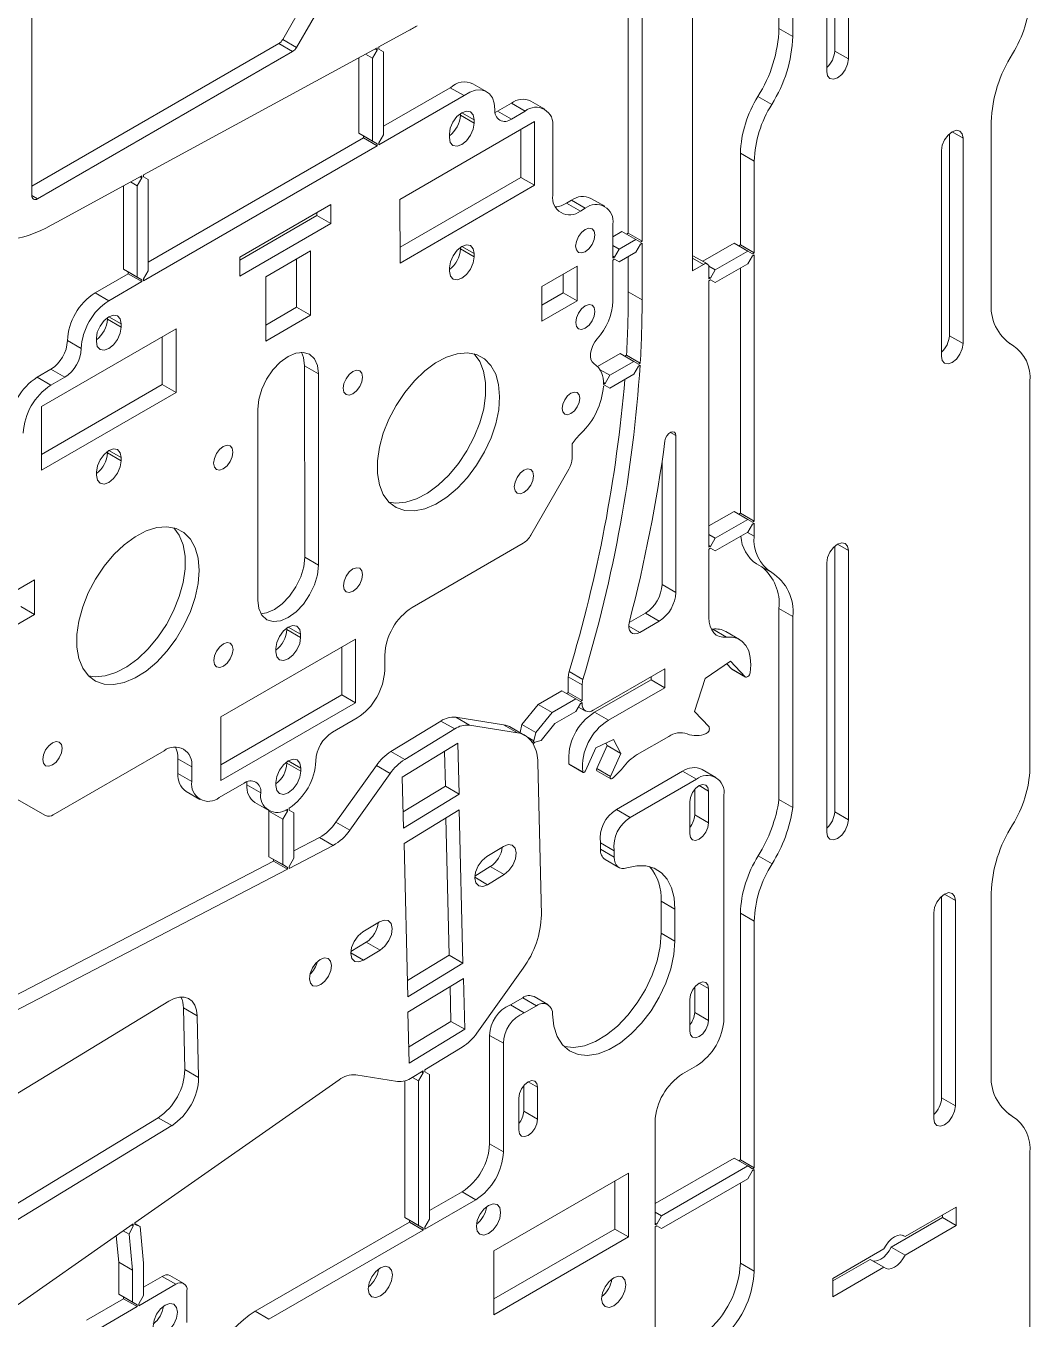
# Model space of a CAD drawing. Header units: millimetres. Extents: x 0 to 415, y 0 to 292.
# Drawn here: x 378.53 to 391.41, y 118.28 to 134.86 of the extents above; entities that cross this region are included whole.
import ezdxf

# ---------------------------------------------------------------- set-up
doc = ezdxf.new("R2010")
doc.units = ezdxf.units.MM

msp = doc.modelspace()

# ---------------------------------------------------------------- linework, layer by layer
at = {"color": 7, "linetype": 'Continuous', "lineweight": 15}
for p, q in [((388.9031, 134.5358), (388.9031, 137.938)), ((389.0799, 134.4338), (389.0799, 137.8857)), ((388.8021, 137.7253), (388.8021, 134.2734)), ((388.3659, 134.7238), (388.3659, 136.7779)), ((388.1891, 134.8258), (388.1891, 136.6065)), ((386.2571, 135.9402), (386.2571, 132.1992)), ((386.4339, 135.8382), (386.4339, 132.0971)), ((387.0791, 131.7197), (387.0791, 135.884)), ((378.6106, 135.336), (378.6106, 132.6823)), ((381.8261, 134.6849), (382.1961, 135.3258)), ((382.0029, 134.5829), (382.3729, 135.2237)), ((383.0581, 134.5888), (383.4272, 134.7895)), ((388.3659, 134.7238), (388.1891, 134.8258)), ((378.6106, 132.8047), (381.7761, 134.6321)), ((381.7761, 134.6321), (381.9529, 134.5301)), ((381.8261, 134.6849), (382.0029, 134.5829)), ((378.6813, 132.6414), (381.9529, 134.5301)), ((380.0429, 132.949), (383.0369, 134.5773)), ((382.8, 133.4815), (382.8, 134.4485)), ((382.9768, 134.4426), (382.8858, 134.4951)), ((383.0369, 134.5467), (382.9768, 134.4426)), ((382.9768, 134.4426), (382.9768, 133.3795)), ((383.0369, 134.5467), (383.0096, 134.5624)), ((383.0369, 134.5467), (383.0369, 134.5773)), ((383.0581, 134.5589), (383.0581, 134.5888)), ((383.1182, 134.5242), (383.0581, 134.5589)), ((383.1182, 134.5242), (383.1182, 133.4611)), ((388.9031, 134.5358), (389.0799, 134.4338)), ((384.4422, 134.0147), (384.2655, 134.1167)), ((384.1519, 133.9639), (383.0581, 133.3325)), ((383.1182, 133.5713), (383.9751, 134.066)), ((383.9751, 134.066), (384.1519, 133.9639)), ((387.9191, 133.9532), (388.0959, 133.8511)), ((384.758, 133.8678), (384.5813, 133.7657)), ((384.758, 133.8678), (384.9348, 133.7658)), ((385.185, 133.7906), (385.0082, 133.8927)), ((385.0551, 133.6312), (383.3298, 132.6341)), ((384.1039, 133.7336), (384.1039, 133.7144)), ((384.1039, 133.7144), (384.2806, 133.6123)), ((384.2806, 133.6531), (384.2806, 133.6123)), ((384.5484, 133.7496), (384.5813, 133.7657)), ((384.5813, 133.7657), (384.758, 133.6636)), ((384.9348, 133.7658), (384.758, 133.6636)), ((385.0555, 132.8148), (385.0551, 133.6312)), ((390.9115, 133.6268), (390.9115, 131.3256)), ((382.8, 133.4815), (382.9768, 133.3795)), ((382.8601, 133.4468), (382.8, 133.4815)), ((382.8601, 133.4468), (383.0369, 133.3447)), ((382.8601, 133.4223), (382.8601, 133.4468)), ((383.0581, 133.357), (383.1182, 133.4611)), ((383.9624, 133.4692), (383.9625, 133.4284)), ((384.8787, 132.9169), (384.8784, 133.5291)), ((385.2886, 133.5619), (385.2889, 132.6883)), ((390.3736, 130.8874), (390.3736, 133.473)), ((383.0369, 133.3202), (380.0429, 131.5919)), ((380.1026, 131.8304), (382.8601, 133.4223)), ((383.0369, 133.3202), (382.8601, 133.4223)), ((382.9768, 133.3795), (383.0369, 133.3447)), ((383.0369, 133.3202), (383.0369, 133.3447)), ((383.0581, 133.3325), (383.0581, 133.357)), ((390.5504, 130.7854), (390.5504, 133.4207)), ((387.8709, 133.1239), (387.6941, 133.226)), ((387.6941, 132.0506), (387.6941, 133.226)), ((387.8709, 131.9486), (387.8709, 133.1239)), ((390.2726, 133.2603), (390.2726, 130.625)), ((380.0429, 132.9245), (380.0429, 132.949)), ((378.9286, 132.3431), (380.0217, 132.9375)), ((379.7844, 131.7406), (379.7844, 132.8085)), ((379.9612, 132.8084), (379.8753, 132.8579)), ((380.0213, 132.9125), (379.9612, 132.8084)), ((379.9612, 132.8084), (379.9612, 131.6386)), ((379.9991, 132.9253), (380.0213, 132.9125)), ((380.0217, 132.9127), (379.9995, 132.9255)), ((380.0213, 132.9125), (380.0217, 132.9127)), ((380.0217, 132.9127), (380.0217, 132.9375)), ((380.1026, 132.89), (380.0429, 132.9245)), ((380.1026, 132.89), (380.1026, 131.7202)), ((383.33, 132.022), (384.8787, 132.9169)), ((383.3301, 131.8178), (385.0555, 132.8148)), ((384.8787, 132.9169), (385.0555, 132.8148)), ((383.3298, 132.6341), (383.3301, 131.8178)), ((385.4659, 132.5865), (385.5286, 132.6227)), ((385.7053, 132.5207), (385.5286, 132.6227)), ((385.9555, 132.5455), (385.7787, 132.6476)), ((382.4422, 132.5671), (381.2754, 131.8929)), ((382.2655, 132.465), (382.2655, 132.4284)), ((382.4423, 132.3263), (382.4422, 132.5671)), ((385.6427, 132.4845), (385.4659, 132.5865)), ((385.6427, 132.4845), (385.7053, 132.5207)), ((382.2655, 132.4284), (381.2755, 131.8562)), ((381.2755, 131.6521), (382.4423, 132.3263)), ((382.2655, 132.4284), (382.4423, 132.3263)), ((386.0593, 131.8809), (386.0591, 132.3168)), ((386.1758, 132.2216), (386.0591, 132.1543)), ((386.1406, 131.9972), (386.3525, 132.1196)), ((386.3525, 132.1196), (386.1758, 132.2216)), ((386.2359, 132.1869), (386.2571, 132.1992)), ((386.2571, 132.1992), (386.4339, 132.0971)), ((386.4126, 132.0849), (386.3525, 132.1196)), ((382.1807, 131.9742), (381.608, 131.6432)), ((382.1811, 131.1497), (382.1807, 131.9742)), ((384.1046, 132.0193), (384.1046, 132)), ((384.1046, 132), (384.2814, 131.898)), ((386.0592, 132.0442), (386.1406, 131.9972)), ((386.1406, 131.9972), (386.0805, 131.8931)), ((386.1406, 131.8339), (386.3525, 131.9563)), ((386.3525, 131.9563), (386.4126, 132.0604)), ((386.4126, 132.0849), (386.4339, 132.0971)), ((386.4126, 132.0604), (386.4339, 132.0726)), ((386.4339, 132.0726), (386.4339, 131.3472)), ((387.6128, 132.0731), (387.2105, 131.8409)), ((387.3725, 131.7303), (387.7896, 131.971)), ((387.7896, 131.971), (387.6128, 132.0731)), ((387.6729, 132.0384), (387.6941, 132.0506)), ((387.6941, 132.0506), (387.8709, 131.9486)), ((387.8497, 131.9363), (387.7896, 131.971)), ((381.2754, 131.8929), (381.2755, 131.6521)), ((382.0043, 131.2518), (382.004, 131.8721)), ((384.2814, 131.9388), (384.2814, 131.898)), ((386.0592, 131.9054), (386.0805, 131.8931)), ((386.0593, 131.8809), (386.0805, 131.8931)), ((386.0593, 131.8564), (386.0805, 131.8686)), ((386.0595, 131.3317), (386.0593, 131.8564)), ((386.0805, 131.8686), (386.1406, 131.8339)), ((386.1406, 131.8339), (386.0805, 131.8686)), ((386.2571, 131.9012), (386.2571, 131.4493)), ((387.2205, 131.8013), (387.0791, 131.7197)), ((387.2705, 131.8063), (387.0937, 131.9083)), ((387.3725, 131.5669), (387.7896, 131.8077)), ((387.7896, 131.8077), (387.8497, 131.9118)), ((387.8497, 131.9363), (387.8709, 131.9486)), ((387.8497, 131.9118), (387.8709, 131.9241)), ((387.8709, 128.5089), (387.8709, 131.9241)), ((379.4193, 131.436), (379.8449, 131.6817)), ((379.7844, 131.7406), (379.9612, 131.6386)), ((379.8445, 131.7059), (379.7844, 131.7406)), ((380.0213, 131.6039), (379.8445, 131.7059)), ((379.8449, 131.6817), (379.8449, 131.7057)), ((380.0217, 131.5796), (379.8449, 131.6817)), ((379.9612, 131.6386), (380.0213, 131.6039)), ((380.0429, 131.6168), (380.1026, 131.7202)), ((381.608, 131.6432), (381.6083, 130.8187)), ((383.9632, 131.7549), (383.9632, 131.7141)), ((385.5996, 131.7779), (385.1473, 131.5166)), ((385.4229, 131.6758), (385.423, 131.4359)), ((385.5998, 131.3339), (385.5996, 131.7779)), ((387.2893, 131.7783), (387.3725, 131.7303)), ((387.2912, 131.6139), (387.2912, 131.7605)), ((387.3124, 131.6262), (387.2912, 131.6384)), ((387.2912, 131.6139), (387.3124, 131.6262)), ((387.3725, 131.7303), (387.3124, 131.6262)), ((387.6941, 128.611), (387.6941, 131.7526)), ((380.0217, 131.5796), (379.5961, 131.3339)), ((380.0217, 131.6041), (380.0213, 131.6039)), ((380.0217, 131.5796), (380.0217, 131.6041)), ((380.0429, 131.5919), (380.0429, 131.6168)), ((385.1473, 131.5166), (385.1475, 131.0725)), ((387.2912, 131.5894), (387.3124, 131.6017)), ((387.2912, 128.1743), (387.2912, 131.5894)), ((387.3124, 131.6017), (387.3725, 131.5669)), ((387.3725, 131.5669), (387.3124, 131.6016)), ((379.5961, 131.3339), (379.4193, 131.436)), ((385.423, 131.4359), (385.1474, 131.2766)), ((385.1475, 131.0725), (385.5998, 131.3339)), ((385.423, 131.4359), (385.5998, 131.3339)), ((386.2571, 131.4493), (386.4339, 131.3472)), ((381.6082, 131.0229), (382.0043, 131.2518)), ((381.6083, 130.8187), (382.1811, 131.1497)), ((382.0043, 131.2518), (382.1811, 131.1497)), ((380.4589, 130.9752), (378.7336, 129.9781)), ((379.5784, 131.1184), (379.5784, 131.0992)), ((379.5784, 131.0992), (379.7552, 130.9972)), ((379.7551, 131.038), (379.7552, 130.9972)), ((380.4593, 130.1588), (380.4589, 130.9752)), ((379.2425, 130.7213), (379.0657, 130.8234)), ((379.4369, 130.8541), (379.437, 130.8133)), ((380.2825, 130.2609), (380.2822, 130.8731)), ((390.3736, 130.8874), (390.5504, 130.7854)), ((391.1993, 130.7551), (391.1322, 130.7938)), ((385.8631, 130.4934), (386.1513, 130.6598)), ((386.3281, 130.5578), (386.1513, 130.6598)), ((386.2117, 130.625), (386.2334, 130.6375)), ((386.2334, 130.6375), (386.4101, 130.5355)), ((382.1072, 130.4988), (382.284, 130.3967)), ((382.1072, 130.4988), (382.1083, 128.0498)), ((386.3281, 130.5578), (386.0185, 130.379)), ((386.3882, 130.5231), (386.3281, 130.5578)), ((386.3281, 130.3945), (386.388, 130.4982)), ((386.388, 130.4982), (386.4087, 130.5101)), ((386.3882, 130.5228), (386.4101, 130.5355)), ((386.3882, 130.5231), (386.3882, 130.5228)), ((378.8537, 130.4559), (378.6769, 130.3537)), ((378.6769, 130.3537), (378.8537, 130.2517)), ((379.0305, 130.3538), (378.8537, 130.4559)), ((379.0305, 130.3538), (378.8537, 130.2517)), ((382.285, 127.9477), (382.284, 130.3967)), ((385.8949, 130.4504), (386.0185, 130.379)), ((386.0185, 130.379), (385.9584, 130.2749)), ((386.3281, 130.3945), (386.0185, 130.2157)), ((391.4064, 125.3428), (391.4064, 130.2972)), ((378.7338, 129.366), (380.2825, 130.2609)), ((378.7339, 129.1618), (380.4593, 130.1588)), ((380.2825, 130.2609), (380.4593, 130.1588)), ((385.9584, 130.2749), (385.9384, 130.2865)), ((385.9384, 130.2862), (385.9584, 130.2747)), ((385.9386, 130.2388), (385.9586, 130.2503)), ((385.939, 130.2635), (385.9584, 130.2747)), ((385.9584, 130.2747), (385.9584, 130.2749)), ((385.9586, 130.2503), (386.0185, 130.2157)), ((386.0185, 130.2157), (385.9586, 130.2503)), ((378.7336, 129.9781), (378.7339, 129.1618)), ((381.5062, 129.9472), (381.5072, 127.4982)), ((385.538, 129.3167), (385.5379, 129.5002)), ((386.8669, 127.5962), (386.8669, 129.6062)), ((379.5791, 129.3849), (379.5791, 129.4041)), ((379.5791, 129.3849), (379.7559, 129.2829)), ((379.7559, 129.2829), (379.7559, 129.3237)), ((379.4377, 129.099), (379.4377, 129.1398)), ((385.4966, 129.1773), (385.0086, 128.3316)), ((386.6901, 127.6982), (386.6901, 129.2785)), ((387.6128, 128.6334), (387.2912, 128.4478)), ((387.3725, 128.2906), (387.7896, 128.5314)), ((387.7896, 128.5314), (387.6128, 128.6334)), ((387.6729, 128.5987), (387.6941, 128.611)), ((387.6941, 128.611), (387.8709, 128.5089)), ((387.8497, 128.4967), (387.7896, 128.5314)), ((387.7896, 128.3681), (387.8497, 128.4722)), ((387.8497, 128.4967), (387.8709, 128.5089)), ((387.8497, 128.4722), (387.8709, 128.4844)), ((387.8709, 128.3179), (387.8709, 128.4844)), ((387.2912, 128.3376), (387.3725, 128.2906)), ((387.3725, 128.1273), (387.7896, 128.3681)), ((384.9086, 128.226), (383.4877, 127.4048)), ((387.2912, 128.1988), (387.3124, 128.1865)), ((387.2912, 128.1743), (387.3124, 128.1865)), ((387.2912, 128.1498), (387.3124, 128.162)), ((387.2912, 127.2736), (387.2912, 128.1498)), ((387.3725, 128.2906), (387.3124, 128.1865)), ((387.3124, 128.162), (387.3725, 128.1273)), ((387.3725, 128.1273), (387.3124, 128.162)), ((388.903, 124.7855), (388.903, 128.1876)), ((382.1083, 128.0498), (382.285, 127.9477)), ((388.8019, 127.9749), (388.8019, 124.523)), ((389.0798, 124.6834), (389.0798, 128.1353)), ((387.9013, 127.9621), (388.0781, 127.8601)), ((378.191, 127.4968), (378.6433, 127.7581)), ((378.6433, 127.7581), (378.6435, 127.3141)), ((386.6901, 127.6982), (386.8669, 127.5962)), ((378.6435, 127.3141), (378.1912, 127.0527)), ((378.4667, 127.4161), (378.6435, 127.3141)), ((386.478, 127.3308), (386.2675, 127.2093)), ((386.478, 127.3308), (386.6548, 127.2287)), ((388.1891, 127.3916), (388.3659, 127.2896)), ((388.1891, 127.3916), (388.1891, 124.942)), ((386.6548, 127.2287), (386.4044, 127.0842)), ((388.3659, 127.2896), (388.3659, 124.84)), ((382.7593, 126.997), (381.034, 126)), ((381.8788, 127.121), (381.8788, 127.1402)), ((381.8788, 127.121), (382.0556, 127.019)), ((382.0556, 127.019), (382.0556, 127.0598)), ((382.7597, 126.1806), (382.7593, 126.997)), ((387.3225, 127.1236), (387.3391, 127.1252)), ((387.3391, 127.1252), (387.5159, 127.0231)), ((387.6838, 126.9933), (387.507, 127.0953)), ((381.7374, 126.8351), (381.7374, 126.8759)), ((382.5829, 126.2827), (382.5826, 126.8949)), ((383.1344, 126.6013), (383.1343, 126.7924)), ((387.2438, 126.4936), (387.5691, 126.7143)), ((387.5192, 126.6804), (387.5785, 126.6168)), ((387.5691, 126.7143), (387.7553, 126.5148)), ((385.4881, 126.5143), (385.6648, 126.4123)), ((385.4881, 126.5143), (385.4881, 126.3117)), ((385.4987, 126.5826), (385.6755, 126.4806)), ((385.8063, 126.0857), (386.7255, 126.6163)), ((386.5487, 126.5143), (386.5487, 126.4775)), ((386.7255, 126.6163), (386.7255, 126.3754)), ((387.1057, 126.0721), (387.2438, 126.4936)), ((387.5785, 126.6168), (387.7553, 126.5148)), ((387.5825, 126.6137), (387.5785, 126.6168)), ((387.5825, 126.6137), (387.7593, 126.5116)), ((385.102, 126.1582), (385.4067, 126.3342)), ((385.5835, 126.2321), (385.4067, 126.3342)), ((385.6648, 126.4123), (385.6648, 126.2096)), ((386.5487, 126.4775), (385.8249, 126.0596)), ((386.7255, 126.3754), (386.0016, 125.9576)), ((386.5487, 126.4775), (386.7255, 126.3754)), ((381.0343, 125.3878), (382.5829, 126.2827)), ((381.0343, 125.1836), (382.7597, 126.1806)), ((382.5829, 126.2827), (382.7597, 126.1806)), ((384.893, 125.9019), (385.102, 126.1582)), ((385.102, 126.1582), (385.2788, 126.0562)), ((385.5835, 126.2321), (385.2788, 126.0562)), ((385.4881, 126.3117), (385.4669, 126.2994)), ((385.6648, 126.2096), (385.4881, 126.3117)), ((385.6436, 126.1974), (385.5835, 126.2321)), ((385.5835, 126.0688), (385.6436, 126.1729)), ((385.6648, 126.2096), (385.6436, 126.1974)), ((385.6648, 126.1851), (385.6436, 126.1729)), ((385.6648, 126.1851), (385.6648, 126.1673)), ((381.034, 126), (381.0343, 125.1836)), ((382.4628, 125.8049), (382.781, 125.9888)), ((384.045, 125.997), (384.2218, 125.8949)), ((384.045, 125.997), (384.6587, 125.8994)), ((385.2788, 126.0562), (385.0697, 125.7999)), ((385.5835, 126.0688), (385.3158, 125.9142)), ((385.6172, 126.1272), (385.7063, 126.0757)), ((385.8249, 126.0596), (386.0016, 125.9576)), ((387.2919, 125.8726), (387.1057, 126.0721)), ((383.2129, 125.5572), (383.8554, 125.9482)), ((383.3897, 125.4552), (384.0322, 125.8461)), ((384.0322, 125.8461), (383.8554, 125.9482)), ((384.2218, 125.8949), (384.8355, 125.7974)), ((384.8355, 125.7974), (384.6587, 125.8994)), ((384.9313, 125.7639), (384.7545, 125.8659)), ((384.871, 125.7987), (384.893, 125.9019)), ((384.893, 125.9019), (385.0697, 125.7999)), ((385.3158, 125.9142), (385.139, 125.6975)), ((384.0728, 125.6622), (383.3588, 125.2278)), ((384.0882, 125.01), (384.0728, 125.6622)), ((385.0468, 125.6921), (384.9712, 125.7357)), ((385.0468, 125.6921), (384.9712, 125.7357)), ((385.0468, 125.6921), (385.0285, 125.6697)), ((385.0572, 125.6767), (385.0383, 125.6536)), ((385.0697, 125.7999), (385.0468, 125.6921)), ((385.0468, 125.6921), (385.0468, 125.6921)), ((385.0572, 125.6767), (385.139, 125.6975)), ((385.8424, 125.6055), (386.066, 125.712)), ((385.9677, 125.6652), (385.9842, 125.6338)), ((386.066, 125.712), (386.1609, 125.5318)), ((386.3723, 125.5183), (386.7752, 125.7509)), ((378.8847, 124.7449), (380.3057, 125.5661)), ((383.2129, 125.5572), (383.3897, 125.4552)), ((383.9009, 125.5576), (383.9115, 125.112)), ((385.7102, 125.3112), (385.8424, 125.6055)), ((385.9842, 125.6338), (385.852, 125.3396)), ((385.9842, 125.6338), (386.1609, 125.5318)), ((386.1609, 125.5318), (386.0288, 125.2376)), ((380.4826, 125.4643), (380.6594, 125.3622)), ((380.4827, 125.2732), (380.4826, 125.4643)), ((380.6595, 125.1711), (380.6594, 125.3622)), ((381.8795, 125.4067), (381.8795, 125.4259)), ((381.8795, 125.4067), (382.0563, 125.3047)), ((382.0563, 125.3455), (382.0563, 125.3047)), ((382.5085, 124.6498), (383.0264, 125.3771)), ((383.2032, 125.2751), (383.0264, 125.3771)), ((385.1431, 123.4649), (385.0968, 125.4151)), ((385.4953, 125.4003), (385.6721, 125.2982)), ((385.501, 125.3913), (385.6778, 125.2893)), ((385.852, 125.3396), (386.0288, 125.2376)), ((387.3801, 125.2258), (387.2033, 125.3279)), ((380.4827, 125.2732), (380.6595, 125.1711)), ((381.3669, 125.1309), (381.3643, 125.1672)), ((381.7381, 125.1616), (381.7381, 125.1208)), ((382.6853, 124.5478), (383.2032, 125.2751)), ((383.3588, 125.2278), (383.3743, 124.5756)), ((385.8544, 125.3096), (386.0312, 125.2076)), ((386.9533, 125.3031), (386.1048, 124.8133)), ((387.1301, 125.2011), (386.2816, 124.7112)), ((387.1301, 125.2011), (386.9533, 125.3031)), ((378.2962, 125.0165), (378.7847, 124.735)), ((380.5863, 125.0445), (380.7631, 124.9424)), ((381.0132, 124.9673), (381.3314, 125.1512)), ((381.3669, 125.1309), (381.5437, 125.0288)), ((383.9115, 125.112), (383.3694, 124.7822)), ((383.3743, 124.5756), (384.0882, 125.01)), ((384.0882, 125.01), (383.9115, 125.112)), ((387.1089, 124.7438), (387.1089, 125.0704)), ((387.2857, 124.6417), (387.2857, 125.05)), ((387.4837, 122.139), (387.4837, 124.9969)), ((381.4705, 124.9022), (381.6472, 124.8001)), ((381.9078, 124.8065), (381.9078, 124.8312)), ((387.0452, 124.9112), (387.0452, 124.5029)), ((388.1891, 124.942), (388.3659, 124.84)), ((381.6497, 124.7922), (381.6526, 124.7972)), ((381.8265, 124.6902), (381.6497, 124.7922)), ((381.6497, 124.209), (381.6497, 124.7922)), ((381.8866, 124.7943), (381.8265, 124.6902)), ((381.8265, 124.6902), (381.8265, 124.1069)), ((381.8866, 124.7943), (381.8638, 124.8074)), ((381.8866, 124.7943), (381.8866, 124.8189)), ((381.9679, 124.7718), (381.9078, 124.8065)), ((381.9679, 124.7718), (381.9679, 124.1886)), ((384.0894, 124.8094), (383.3826, 124.3793)), ((383.9592, 122.9468), (383.9175, 124.7049)), ((384.136, 122.8447), (384.0894, 124.8094)), ((386.1048, 124.8133), (386.2816, 124.7112)), ((387.1089, 124.7438), (387.2857, 124.6417)), ((388.903, 124.7855), (389.0798, 124.6834)), ((382.5085, 124.6498), (382.6853, 124.5478)), ((382.473, 124.3532), (381.9078, 124.0593)), ((382.2962, 124.4552), (381.9679, 124.2845)), ((382.473, 124.3532), (382.2962, 124.4552)), ((383.3826, 124.3793), (383.4292, 122.4146)), ((384.4442, 124.2126), (384.6562, 124.3416)), ((386.0765, 124.2852), (385.8997, 124.3872)), ((385.8997, 124.305), (385.8997, 124.3872)), ((381.6497, 124.209), (381.8265, 124.1069)), ((381.7098, 124.1743), (381.6497, 124.209)), ((381.7098, 124.1743), (381.8866, 124.0722)), ((381.7098, 124.1504), (381.7098, 124.1743)), ((381.9078, 124.0845), (381.9679, 124.1886)), ((385.8997, 124.305), (386.0765, 124.2029)), ((385.9598, 124.1722), (386.1366, 124.0702)), ((386.0765, 124.2029), (386.0765, 124.2852)), ((387.9239, 124.2199), (388.1007, 124.1178)), ((381.8866, 124.0483), (374.0395, 119.9692)), ((381.7098, 124.1504), (374.0996, 120.1944)), ((381.7098, 124.1504), (381.8866, 124.0483)), ((381.8265, 124.1069), (381.8866, 124.0722)), ((381.8866, 124.0483), (381.8866, 124.0722)), ((381.9078, 124.0593), (381.9078, 124.0845)), ((384.2904, 123.961), (384.488, 124.0813)), ((384.6648, 123.9792), (384.488, 124.0813)), ((384.4528, 123.8502), (384.6648, 123.9792)), ((390.2743, 121.1159), (390.2743, 123.7015)), ((390.9115, 123.743), (390.9115, 121.4418)), ((386.6776, 123.6374), (386.8543, 123.5354)), ((386.6776, 123.2291), (386.6776, 123.6374)), ((386.8543, 123.1271), (386.8543, 123.5354)), ((390.4511, 121.0139), (390.4511, 123.6493)), ((383.0658, 123.3738), (382.8538, 123.2448)), ((387.6941, 123.4848), (387.8709, 123.3828)), ((387.6941, 120.3243), (387.6941, 123.4848)), ((387.8709, 120.2222), (387.8709, 123.3828)), ((390.1732, 123.4889), (390.1732, 120.8535)), ((386.6776, 123.2291), (386.8543, 123.1271)), ((382.8976, 123.1135), (382.7, 122.9933)), ((383.0744, 123.0115), (382.8623, 122.8825)), ((383.0744, 123.0115), (382.8976, 123.1135)), ((383.4243, 122.6212), (383.9592, 122.9468)), ((383.4292, 122.4146), (384.136, 122.8447)), ((384.136, 122.8447), (383.9592, 122.9468)), ((384.907, 122.7799), (384.3154, 121.949)), ((384.1443, 122.6485), (383.4303, 122.2141)), ((383.9724, 122.5439), (383.9829, 122.0983)), ((384.1597, 121.9963), (384.1443, 122.6485)), ((387.1089, 122.2125), (387.1089, 122.5392)), ((387.2857, 122.1105), (387.2857, 122.5187)), ((380.3666, 122.3569), (376.544, 120.0309)), ((384.7449, 122.3094), (384.9033, 122.4009)), ((385.0801, 122.2988), (384.9033, 122.4009)), ((385.2251, 122.3132), (385.0483, 122.4152)), ((387.0452, 122.3799), (387.0452, 121.9717)), ((380.7296, 122.1693), (380.5528, 122.2714)), ((380.5715, 121.481), (380.5528, 122.2714)), ((383.4303, 122.2141), (383.4458, 121.5618)), ((384.7449, 122.3094), (384.9217, 122.2074)), ((384.9217, 122.2074), (385.0801, 122.2988)), ((387.1089, 122.2125), (387.2857, 122.1105)), ((380.7483, 121.379), (380.7296, 122.1693)), ((383.9829, 122.0983), (383.4409, 121.7685)), ((384.1597, 121.9963), (383.9829, 122.0983)), ((383.4458, 121.5618), (384.1597, 121.9963)), ((384.6552, 121.8167), (384.4785, 121.9188)), ((384.4785, 121.9188), (384.4785, 120.5266)), ((384.1289, 121.7689), (383.6487, 121.4767)), ((384.6552, 121.8167), (384.6552, 120.4245)), ((386.9533, 121.4246), (387.1301, 121.5266)), ((379.9285, 119.5157), (382.5485, 121.3478)), ((380.5715, 121.481), (380.7483, 121.379)), ((383.2968, 121.3291), (382.7644, 121.4138)), ((383.6275, 121.4638), (383.4864, 121.3779)), ((383.5673, 121.3355), (383.49, 121.3801)), ((383.6275, 121.4396), (383.5673, 121.3355)), ((383.6071, 121.4514), (383.6275, 121.4396)), ((383.6275, 121.4638), (383.6275, 121.4396)), ((383.6487, 121.4767), (383.6487, 121.4519)), ((383.7088, 121.4171), (383.6487, 121.4519)), ((383.7088, 121.4171), (383.7088, 119.5638)), ((383.3906, 119.5842), (383.3906, 121.3356)), ((383.5673, 121.3355), (383.5673, 119.4822)), ((384.9169, 120.9471), (384.9169, 121.2737)), ((385.0936, 120.845), (385.0936, 121.2533)), ((384.8532, 121.1145), (384.8532, 120.7062)), ((390.2743, 121.1159), (390.4511, 121.0139)), ((376.4051, 118.5374), (380.2277, 120.8634)), ((380.4044, 120.7613), (380.2277, 120.8634)), ((384.9169, 120.9471), (385.0936, 120.845)), ((391.1993, 120.8713), (391.1322, 120.91)), ((376.5819, 118.4353), (380.4044, 120.7613)), ((386.5998, 119.4884), (386.5998, 120.8122)), ((384.4785, 120.5266), (384.6552, 120.4245)), ((391.4064, 116.4738), (391.4064, 120.4134)), ((386.5998, 119.7619), (387.6128, 120.3467)), ((387.7896, 120.2447), (386.6811, 119.6048)), ((387.7896, 120.2447), (387.6128, 120.3467)), ((387.6729, 120.312), (387.6941, 120.3243)), ((387.6941, 120.3243), (387.8709, 120.2222)), ((387.8497, 120.21), (387.7896, 120.2447)), ((387.7896, 120.0814), (387.8497, 120.1855)), ((387.8497, 120.21), (387.8709, 120.2222)), ((387.8497, 120.1855), (387.8709, 120.1977)), ((387.8709, 118.8961), (387.8709, 120.1977)), ((386.2604, 120.1509), (384.535, 119.1548)), ((386.0836, 119.4364), (386.0836, 120.0488)), ((386.2604, 119.3343), (386.2604, 120.1509)), ((387.7896, 120.0814), (386.6811, 119.4414)), ((387.6941, 118.9981), (387.6941, 120.0263)), ((384.1249, 119.9142), (383.7088, 119.674)), ((384.3017, 119.8122), (384.1249, 119.9142)), ((384.3017, 119.8122), (383.6487, 119.4352)), ((389.8057, 119.3385), (390.4625, 119.7176)), ((390.4625, 119.7176), (390.4625, 119.4808)), ((383.4507, 119.525), (381.4732, 118.3835)), ((383.3906, 119.5842), (383.5673, 119.4822)), ((383.4507, 119.5495), (383.3906, 119.5842)), ((383.6275, 119.4474), (383.4507, 119.5495)), ((383.4507, 119.5495), (383.4507, 119.525)), ((383.4507, 119.525), (383.6275, 119.423)), ((383.6487, 119.4597), (383.7088, 119.5638)), ((386.5998, 119.6517), (386.6811, 119.6048)), ((386.6811, 119.6048), (386.621, 119.5006)), ((390.2857, 119.5828), (389.629, 119.2037)), ((390.2857, 119.5828), (390.2857, 119.6155)), ((390.2857, 119.5828), (390.4625, 119.4808)), ((376.5847, 117.1775), (379.9074, 119.501)), ((379.8562, 119.3707), (379.7822, 119.4134)), ((379.9096, 119.4779), (379.8562, 119.3707)), ((379.8562, 119.3707), (379.9011, 118.9074)), ((379.8903, 119.489), (379.9096, 119.4779)), ((379.9096, 119.4779), (379.9074, 119.501)), ((379.9307, 119.4926), (379.9285, 119.5157)), ((379.9292, 119.5081), (379.9968, 119.4691)), ((379.9968, 119.4691), (379.9307, 119.4927)), ((379.9307, 119.4926), (379.9307, 119.4927)), ((379.9307, 119.4927), (379.9307, 119.4927)), ((379.9968, 119.4691), (380.0425, 118.9977)), ((383.6275, 119.423), (381.65, 118.2814)), ((383.5673, 119.4822), (383.6275, 119.4474)), ((383.6275, 119.4474), (383.6275, 119.423)), ((383.6487, 119.4597), (383.6487, 119.4352)), ((384.535, 118.5424), (386.0836, 119.4364)), ((386.0836, 119.4364), (386.2604, 119.3343)), ((386.5998, 119.5129), (386.621, 119.5006)), ((386.5998, 119.4884), (386.621, 119.5006)), ((386.5998, 119.4639), (386.621, 119.4762)), ((386.5998, 118.1401), (386.5998, 119.4639)), ((386.621, 119.4762), (386.6811, 119.4414)), ((386.6811, 119.4414), (386.621, 119.4761)), ((389.773, 119.3574), (389.8057, 119.3385)), ((389.8057, 119.1017), (390.4625, 119.4808)), ((379.7243, 119.0095), (379.6913, 119.3499)), ((384.535, 118.3383), (386.2604, 119.3343)), ((389.629, 119.2037), (389.8057, 119.1017)), ((384.535, 119.1548), (384.535, 118.3383)), ((388.8785, 118.8032), (389.5353, 119.1823)), ((389.3585, 119.0476), (388.8785, 118.7705)), ((389.5353, 118.9455), (389.3585, 119.0476)), ((379.7243, 119.0095), (379.9011, 118.9074)), ((379.7243, 118.6027), (379.7243, 119.0095)), ((379.9011, 118.9074), (379.9011, 118.5006)), ((380.0425, 118.9977), (380.0425, 118.5823)), ((387.6941, 118.9981), (387.8709, 118.8961)), ((388.8785, 118.5664), (389.5353, 118.9455)), ((380.4574, 118.7279), (379.9824, 118.4537)), ((380.2806, 118.8299), (380.0425, 118.6925)), ((380.4574, 118.7279), (380.2806, 118.8299)), ((380.5574, 118.7378), (380.3806, 118.8398)), ((388.8785, 118.8032), (388.8785, 118.5664)), ((379.7844, 118.5435), (379.3094, 118.2693)), ((379.7243, 118.6027), (379.9011, 118.5006)), ((379.7844, 118.568), (379.7243, 118.6027)), ((379.9612, 118.4659), (379.7844, 118.568)), ((379.7844, 118.5435), (379.7844, 118.568)), ((379.9612, 118.4414), (379.7844, 118.5435)), ((379.9824, 118.4782), (380.0425, 118.5823)), ((380.5988, 118.2379), (380.5988, 118.6462)), ((379.9612, 118.4414), (379.4862, 118.1672)), ((379.9011, 118.5006), (379.9612, 118.4659)), ((379.9612, 118.4414), (379.9612, 118.4659)), ((379.9824, 118.4537), (379.9824, 118.4782)), ((381.4732, 118.3835), (381.65, 118.2814))]:
    msp.add_line(p, q, dxfattribs=at)
at = {"color": 8, "linetype": 'Continuous', "lineweight": 15}
for p, q in [((384.1216, 133.7449), (384.2806, 133.6531)), ((390.4115, 133.5009), (390.5504, 133.4207)), ((378.6106, 132.6822), (378.6813, 132.6414)), ((384.1223, 132.0306), (384.2814, 131.9388)), ((387.0791, 131.8829), (387.2205, 131.8013)), ((379.5961, 131.1298), (379.7551, 131.038)), ((391.1815, 130.7647), (391.1394, 130.789)), ((386.7962, 129.647), (386.8669, 129.6062)), ((379.5969, 129.4155), (379.7559, 129.3237)), ((387.7868, 128.3665), (387.8709, 128.3179)), ((388.9408, 128.2155), (389.0798, 128.1353)), ((381.8965, 127.1516), (382.0556, 127.0598)), ((386.263, 127.1659), (386.4044, 127.0842)), ((385.6494, 126.1762), (385.6648, 126.1673)), ((381.8973, 125.4373), (382.0563, 125.3455)), ((387.1654, 125.1194), (387.2857, 125.05)), ((384.4528, 123.8502), (384.2894, 123.9445)), ((390.3121, 123.7295), (390.4511, 123.6493)), ((382.8623, 122.8825), (382.699, 122.9768)), ((387.1654, 122.5881), (387.2857, 122.5187)), ((384.9734, 121.3227), (385.0936, 121.2533)), ((391.1815, 120.8809), (391.1394, 120.9052))]:
    msp.add_line(p, q, dxfattribs=at)
at = {"color": 7, "linetype": 'Continuous', "lineweight": 15, "flags": 128}
for points in [[(388.8021, 134.2734), (388.8126, 134.2181), (388.8428, 134.1835), (388.8878, 134.1747), (388.941, 134.1932), (388.9941, 134.2361), (389.0392, 134.2969), (389.0693, 134.3663), (389.0799, 134.4338)], [(384.1519, 133.9639), (384.2262, 134.0076), (384.299, 134.0325), (384.3671, 134.0374), (384.4275, 134.0222), (384.4775, 133.9876), (384.5148, 133.935), (384.538, 133.8667), (384.5458, 133.7859)], [(384.2806, 133.6531), (384.2685, 133.7164), (384.234, 133.7561), (384.1823, 133.7661), (384.1215, 133.7449), (384.0606, 133.6957), (384.009, 133.626), (383.9745, 133.5465), (383.9624, 133.4692)], [(383.9625, 133.4284), (383.9746, 133.3651), (384.0091, 133.3255), (384.0607, 133.3155), (384.1216, 133.3367), (384.1825, 133.3859), (384.2341, 133.4555), (384.2686, 133.535), (384.2806, 133.6123)], [(390.5504, 133.4207), (390.5398, 133.476), (390.5097, 133.5107), (390.4647, 133.5194), (390.4115, 133.5009), (390.3583, 133.458), (390.3133, 133.3973), (390.2832, 133.3278), (390.2726, 133.2603)], [(385.5818, 132.0355), (385.5912, 132.0956), (385.618, 132.1574), (385.6581, 132.2116), (385.7055, 132.2499), (385.7528, 132.2663), (385.793, 132.2586), (385.8198, 132.2277), (385.8293, 132.1785), (385.8199, 132.1184), (385.7931, 132.0565), (385.7529, 132.0024), (385.7056, 131.9641), (385.6582, 131.9476), (385.6181, 131.9554), (385.5912, 131.9863), (385.5818, 132.0355)], [(384.2814, 131.9388), (384.2692, 132.0021), (384.2347, 132.0418), (384.1831, 132.0518), (384.1222, 132.0306), (384.0613, 131.9814), (384.0097, 131.9117), (383.9753, 131.8322), (383.9632, 131.7549)], [(383.9632, 131.7141), (383.9753, 131.6508), (384.0099, 131.6112), (384.0615, 131.6012), (384.1224, 131.6224), (384.1833, 131.6715), (384.2349, 131.7412), (384.2693, 131.8207), (384.2814, 131.898)], [(387.0937, 131.9083), (387.083, 131.9123), (387.0791, 131.9128)], [(379.4369, 130.8541), (379.449, 130.9314), (379.4835, 131.0109), (379.5351, 131.0806), (379.596, 131.1297), (379.6569, 131.1509), (379.7085, 131.1409), (379.743, 131.1013), (379.7551, 131.038)], [(385.5822, 131.0559), (385.5916, 131.116), (385.6184, 131.1778), (385.6585, 131.232), (385.7059, 131.2702), (385.7532, 131.2867), (385.7934, 131.279), (385.8202, 131.2481), (385.8297, 131.1989), (385.8203, 131.1388), (385.7935, 131.0769), (385.7534, 131.0228), (385.706, 130.9845), (385.6586, 130.968), (385.6185, 130.9758), (385.5916, 131.0067), (385.5822, 131.0559)], [(379.7552, 130.9972), (379.7431, 130.9199), (379.7086, 130.8404), (379.657, 130.7707), (379.5961, 130.7216), (379.5353, 130.7004), (379.4836, 130.7103), (379.4491, 130.75), (379.437, 130.8133)], [(385.8597, 130.8485), (385.828, 130.8068), (385.802, 130.7605), (385.7832, 130.7121), (385.7726, 130.6644), (385.7708, 130.62), (385.7779, 130.5815), (385.7935, 130.551), (385.8167, 130.5304)], [(382.284, 130.3967), (382.2707, 130.5053), (382.2318, 130.5911), (382.1699, 130.6484), (382.0893, 130.6732), (381.9955, 130.6638), (381.8949, 130.621), (381.7942, 130.5475), (381.7004, 130.4484), (381.6199, 130.3305), (381.5582, 130.2018), (381.5194, 130.0711), (381.5062, 129.9472)], [(382.0671, 130.6741), (382.0939, 130.6073), (382.1072, 130.4988)], [(384.6075, 130.1063), (384.595, 129.9373), (384.5576, 129.759), (384.4966, 129.5774), (384.414, 129.3982), (384.3123, 129.2271), (384.1949, 129.0698), (384.0656, 128.9312), (383.9284, 128.8157), (383.7878, 128.7272), (383.6484, 128.6684), (383.5145, 128.6413), (383.3906, 128.6467), (383.2805, 128.6844), (383.1879, 128.7532), (383.1156, 128.851), (383.0661, 128.9745), (383.0409, 129.1198), (383.0409, 129.2823), (383.0659, 129.4566), (383.1153, 129.6373), (383.1874, 129.8185), (383.2799, 129.9943), (383.3899, 130.1592), (383.5138, 130.3077), (383.6476, 130.4353), (383.787, 130.5377), (383.9276, 130.6116), (384.0648, 130.6547), (384.1942, 130.6656), (384.3117, 130.644), (384.4135, 130.5905), (384.4962, 130.5069), (384.5573, 130.3958), (384.5948, 130.2609), (384.6075, 130.1063)], [(384.2821, 130.6529), (384.3529, 130.5566), (384.4024, 130.4331), (384.4276, 130.2878), (384.4276, 130.1253), (384.4026, 129.951), (384.3532, 129.7703), (384.2811, 129.5892), (384.1886, 129.4133), (384.0786, 129.2485), (383.9547, 129.0999), (383.8209, 128.9723), (383.6815, 128.87), (383.5409, 128.796), (383.4037, 128.7529), (383.2743, 128.742), (383.1864, 128.7548)], [(390.2726, 130.625), (390.2832, 130.5697), (390.3133, 130.535), (390.3583, 130.5263), (390.4115, 130.5448), (390.4647, 130.5877), (390.5097, 130.6484), (390.5398, 130.7179), (390.5504, 130.7854)], [(382.8498, 130.3563), (382.8404, 130.2961), (382.8136, 130.2343), (382.7735, 130.1801), (382.7261, 130.1419), (382.6788, 130.1254), (382.6386, 130.1332), (382.6118, 130.164), (382.6023, 130.2132), (382.6117, 130.2734), (382.6385, 130.3352), (382.6787, 130.3894), (382.726, 130.4276), (382.7734, 130.4441), (382.8135, 130.4363), (382.8404, 130.4055), (382.8498, 130.3563)], [(385.4088, 129.9541), (385.4174, 130.0091), (385.4419, 130.0656), (385.4786, 130.1152), (385.5219, 130.1501), (385.5652, 130.1652), (385.6019, 130.1581), (385.6265, 130.1299), (385.6351, 130.0849), (385.6265, 130.0299), (385.602, 129.9734), (385.5653, 129.9239), (385.522, 129.8889), (385.4787, 129.8738), (385.442, 129.8809), (385.4174, 129.9091), (385.4088, 129.9541)], [(386.7264, 129.5384), (386.7354, 129.572), (386.7527, 129.6047), (386.776, 129.6319), (386.802, 129.6501), (386.8272, 129.6567), (386.8482, 129.6507), (386.8621, 129.6331), (386.8669, 129.6062)], [(381.1881, 129.396), (381.1787, 129.3359), (381.1519, 129.2741), (381.1118, 129.2199), (381.0644, 129.1816), (381.0171, 129.1652), (380.9769, 129.1729), (380.9501, 129.2038), (380.9406, 129.253), (380.95, 129.3131), (380.9768, 129.375), (381.017, 129.4291), (381.0643, 129.4674), (381.1117, 129.4839), (381.1518, 129.4761), (381.1787, 129.4452), (381.1881, 129.396)], [(379.7559, 129.3237), (379.7438, 129.387), (379.7092, 129.4266), (379.6576, 129.4366), (379.5967, 129.4154), (379.5358, 129.3663), (379.4842, 129.2966), (379.4498, 129.2171), (379.4377, 129.1398)], [(379.4377, 129.099), (379.4499, 129.0357), (379.4844, 128.996), (379.536, 128.986), (379.5969, 129.0072), (379.6578, 129.0564), (379.7094, 129.1261), (379.7438, 129.2056), (379.7559, 129.2829)], [(385.0429, 129.0923), (385.0336, 129.0322), (385.0068, 128.9704), (384.9666, 128.9162), (384.9193, 128.878), (384.8719, 128.8615), (384.8317, 128.8692), (384.8049, 128.9001), (384.7955, 128.9493), (384.8049, 129.0094), (384.8317, 129.0713), (384.8718, 129.1254), (384.9191, 129.1637), (384.9665, 129.1802), (385.0067, 129.1724), (385.0335, 129.1416), (385.0429, 129.0923)], [(380.7538, 127.8794), (380.7413, 127.7103), (380.7039, 127.5321), (380.6429, 127.3504), (380.5602, 127.1712), (380.4586, 127.0002), (380.3412, 126.8428), (380.2118, 126.7042), (380.0747, 126.5888), (379.9341, 126.5003), (379.7946, 126.4415), (379.6608, 126.4144), (379.5368, 126.4197), (379.4268, 126.4574), (379.3342, 126.5263), (379.2619, 126.624), (379.2124, 126.7476), (379.1872, 126.8929), (379.1871, 127.0553), (379.2122, 127.2297), (379.2616, 127.4103), (379.3337, 127.5915), (379.4262, 127.7673), (379.5362, 127.9322), (379.6601, 128.0808), (379.7939, 128.2083), (379.9333, 128.3107), (380.0739, 128.3846), (380.2111, 128.4278), (380.3405, 128.4387), (380.458, 128.4171), (380.5597, 128.3636), (380.6425, 128.2799), (380.7036, 128.1689), (380.7411, 128.0339), (380.7538, 127.8794)], [(380.4284, 128.4259), (380.4991, 128.3297), (380.5486, 128.2062), (380.5738, 128.0608), (380.5739, 127.8984), (380.5488, 127.724), (380.4995, 127.5434), (380.4274, 127.3622), (380.3348, 127.1864), (380.2249, 127.0215), (380.101, 126.8729), (379.9672, 126.7454), (379.8277, 126.643), (379.6872, 126.5691), (379.55, 126.5259), (379.4205, 126.515), (379.3326, 126.5278)], [(389.0798, 128.1353), (389.0692, 128.1906), (389.0391, 128.2253), (388.994, 128.234), (388.9409, 128.2155), (388.8877, 128.1726), (388.8426, 128.1118), (388.8125, 128.0424), (388.8019, 127.9749)], [(382.1083, 128.0498), (382.0951, 127.9259), (382.0563, 127.7952), (381.9945, 127.6665), (381.914, 127.5486), (381.8202, 127.4495), (381.7195, 127.376), (381.6189, 127.3332), (381.5474, 127.3229)], [(381.5072, 127.4982), (381.5205, 127.3897), (381.5594, 127.3039), (381.6213, 127.2466), (381.7018, 127.2218), (381.7957, 127.2311), (381.8963, 127.274), (381.997, 127.3475), (382.0908, 127.4465), (382.1713, 127.5644), (382.233, 127.6931), (382.2718, 127.8238), (382.285, 127.9477)], [(382.8509, 127.8256), (382.8415, 127.7655), (382.8147, 127.7037), (382.7746, 127.6495), (382.7272, 127.6113), (382.6799, 127.5948), (382.6397, 127.6025), (382.6129, 127.6334), (382.6034, 127.6826), (382.6128, 127.7427), (382.6396, 127.8046), (382.6798, 127.8587), (382.7271, 127.897), (382.7745, 127.9135), (382.8146, 127.9057), (382.8415, 127.8748), (382.8509, 127.8256)], [(382.0556, 127.0598), (382.0434, 127.1231), (382.0089, 127.1628), (381.9573, 127.1727), (381.8964, 127.1515), (381.8355, 127.1024), (381.7839, 127.0327), (381.7494, 126.9532), (381.7374, 126.8759)], [(386.271, 127.2247), (386.2637, 127.1825), (386.2644, 127.144), (386.273, 127.1114), (386.289, 127.0865), (386.3116, 127.0707), (386.3395, 127.065), (386.371, 127.0695), (386.4044, 127.0842)], [(387.2912, 127.2736), (387.2951, 127.215), (387.3069, 127.1622), (387.3263, 127.1165), (387.3527, 127.0789), (387.3857, 127.0503), (387.4245, 127.0312), (387.4682, 127.022), (387.5159, 127.0231)], [(381.7374, 126.8351), (381.7495, 126.7718), (381.784, 126.7322), (381.8357, 126.7222), (381.8966, 126.7434), (381.9574, 126.7925), (382.009, 126.8622), (382.0435, 126.9417), (382.0556, 127.019)], [(387.5159, 127.0231), (387.5917, 127.0236), (387.6599, 127.0053), (387.7185, 126.9687), (387.7658, 126.915), (387.8003, 126.8458), (387.821, 126.7631), (387.8273, 126.6694), (387.819, 126.5675)], [(381.1892, 126.8654), (381.1798, 126.8053), (381.153, 126.7434), (381.1129, 126.6892), (381.0655, 126.651), (381.0182, 126.6345), (380.978, 126.6423), (380.9512, 126.6731), (380.9417, 126.7224), (380.9511, 126.7825), (380.9779, 126.8443), (381.0181, 126.8985), (381.0654, 126.9367), (381.1128, 126.9532), (381.1529, 126.9454), (381.1798, 126.9146), (381.1892, 126.8654)], [(387.819, 126.5675), (387.8156, 126.5543), (387.8096, 126.5411), (387.8014, 126.5291), (387.7917, 126.5193), (387.7814, 126.5126), (387.7714, 126.5094), (387.7624, 126.5102), (387.7553, 126.5148)], [(378.9972, 125.5987), (378.9878, 125.5386), (378.961, 125.4767), (378.9209, 125.4225), (378.8735, 125.3843), (378.8261, 125.3678), (378.786, 125.3756), (378.7591, 125.4064), (378.7497, 125.4557), (378.7591, 125.5158), (378.7859, 125.5776), (378.826, 125.6318), (378.8734, 125.67), (378.9207, 125.6865), (378.9609, 125.6787), (378.9877, 125.6479), (378.9972, 125.5987)], [(382.0563, 125.3455), (382.0442, 125.4088), (382.0096, 125.4484), (381.958, 125.4584), (381.8971, 125.4372), (381.8362, 125.3881), (381.7846, 125.3184), (381.7502, 125.2389), (381.7381, 125.1616)], [(385.4953, 125.4003), (385.4974, 125.3949), (385.501, 125.3913)], [(381.7381, 125.1208), (381.7503, 125.0575), (381.7848, 125.0179), (381.8364, 125.0079), (381.8973, 125.0291), (381.9582, 125.0782), (382.0098, 125.1479), (382.0442, 125.2274), (382.0563, 125.3047)], [(385.6721, 125.2982), (385.6742, 125.2928), (385.6779, 125.2893), (385.6828, 125.2879), (385.6886, 125.2888), (385.6947, 125.2919), (385.7007, 125.297), (385.706, 125.3037), (385.7102, 125.3112)], [(386.0491, 125.211), (386.043, 125.2075), (386.0371, 125.2062), (386.032, 125.2071), (386.0281, 125.2103), (386.0257, 125.2154), (386.0249, 125.222), (386.026, 125.2296), (386.0288, 125.2376)], [(387.2857, 125.05), (387.2765, 125.0978), (387.2505, 125.1278), (387.2115, 125.1354), (387.1655, 125.1194), (387.1195, 125.0823), (387.0805, 125.0297), (387.0544, 124.9696), (387.0452, 124.9112)], [(388.8019, 124.523), (388.8125, 124.4677), (388.8426, 124.4331), (388.8877, 124.4243), (388.9409, 124.4428), (388.994, 124.4857), (389.0391, 124.5465), (389.0692, 124.6159), (389.0798, 124.6834)], [(387.0452, 124.5029), (387.0544, 124.4551), (387.0805, 124.4251), (387.1195, 124.4175), (387.1655, 124.4335), (387.2115, 124.4706), (387.2505, 124.5233), (387.2765, 124.5833), (387.2857, 124.6417)], [(384.6562, 124.3416), (384.7174, 124.3648), (384.7699, 124.357), (384.8058, 124.3192), (384.8196, 124.2572), (384.8091, 124.1805), (384.776, 124.1007), (384.7253, 124.0301), (384.6648, 123.9792)], [(384.4528, 123.8502), (384.3916, 123.827), (384.339, 123.8348), (384.3032, 123.8726), (384.2894, 123.9346), (384.2999, 124.0113), (384.333, 124.0911), (384.3836, 124.1617), (384.4442, 124.2126)], [(386.0765, 124.2029), (386.0794, 124.1647), (386.0882, 124.131), (386.1024, 124.1027), (386.1218, 124.0807), (386.1457, 124.0655), (386.1736, 124.0577), (386.2045, 124.0574), (386.2376, 124.0647)], [(386.8543, 123.5354), (386.8431, 123.6816), (386.8097, 123.8108), (386.7552, 123.9191), (386.681, 124.0034), (386.5894, 124.0614), (386.4828, 124.0914), (386.3644, 124.0925), (386.2376, 124.0647)], [(390.4511, 123.6493), (390.4405, 123.7045), (390.4104, 123.7392), (390.3653, 123.748), (390.3122, 123.7295), (390.259, 123.6866), (390.2139, 123.6258), (390.1838, 123.5564), (390.1732, 123.4889)], [(383.0658, 123.3738), (383.127, 123.3971), (383.1795, 123.3892), (383.2154, 123.3514), (383.2291, 123.2894), (383.2187, 123.2127), (383.1856, 123.133), (383.1349, 123.0623), (383.0744, 123.0115)], [(382.8623, 122.8825), (382.8012, 122.8592), (382.7486, 122.8671), (382.7128, 122.9049), (382.699, 122.9669), (382.7095, 123.0436), (382.7426, 123.1233), (382.7932, 123.194), (382.8538, 123.2448)], [(385.4332, 121.776), (385.4356, 121.7753), (385.5591, 121.763), (385.6938, 121.7844), (385.835, 121.8389), (385.9782, 121.9245), (386.1185, 122.0384), (386.2514, 122.1769), (386.3722, 122.3354), (386.4771, 122.5085), (386.5626, 122.6905), (386.6257, 122.8754), (386.6645, 123.0569), (386.6776, 123.2291)], [(385.2851, 122.1888), (385.3032, 122.0352), (385.3469, 121.903), (385.4146, 121.7963), (385.5041, 121.7189), (385.6124, 121.6733), (385.7359, 121.661), (385.8706, 121.6824), (386.0118, 121.7368), (386.155, 121.8224), (386.2953, 121.9364), (386.4281, 122.0749), (386.549, 122.2333), (386.6539, 122.4064), (386.7394, 122.5884), (386.8025, 122.7733), (386.8413, 122.9549), (386.8543, 123.1271)], [(382.3064, 122.8913), (382.2526, 122.8462), (382.2076, 122.7833), (382.1782, 122.7124), (382.1689, 122.6443), (382.1811, 122.5892), (382.213, 122.5556), (382.2597, 122.5486), (382.3141, 122.5693), (382.3679, 122.6144), (382.4129, 122.6772), (382.4423, 122.7481), (382.4516, 122.8163), (382.4394, 122.8714), (382.4075, 122.905), (382.3608, 122.912), (382.3064, 122.8913)], [(387.2857, 122.5187), (387.2765, 122.5666), (387.2505, 122.5966), (387.2115, 122.6041), (387.1655, 122.5881), (387.1195, 122.551), (387.0805, 122.4984), (387.0544, 122.4383), (387.0452, 122.3799)], [(380.3666, 122.3569), (380.4357, 122.3911), (380.5026, 122.4085), (380.5645, 122.4085), (380.6193, 122.391), (380.6647, 122.3568), (380.699, 122.307), (380.7209, 122.2438), (380.7296, 122.1693)], [(387.0452, 121.9717), (387.0544, 121.9238), (387.0805, 121.8938), (387.1195, 121.8863), (387.1655, 121.9022), (387.2115, 121.9394), (387.2505, 121.992), (387.2765, 122.0521), (387.2857, 122.1105)], [(385.0936, 121.2533), (385.0845, 121.3011), (385.0584, 121.3311), (385.0194, 121.3387), (384.9734, 121.3227), (384.9274, 121.2856), (384.8884, 121.233), (384.8624, 121.1729), (384.8532, 121.1145)], [(390.1732, 120.8535), (390.1838, 120.7982), (390.2139, 120.7636), (390.259, 120.7548), (390.3122, 120.7733), (390.3653, 120.8162), (390.4104, 120.877), (390.4405, 120.9464), (390.4511, 121.0139)], [(384.8532, 120.7062), (384.8624, 120.6584), (384.8884, 120.6284), (384.9274, 120.6208), (384.9734, 120.6368), (385.0194, 120.6739), (385.0584, 120.7265), (385.0845, 120.7866), (385.0936, 120.845)], [(384.4643, 119.3794), (384.5238, 119.4274), (384.5743, 119.4955), (384.608, 119.5733), (384.6199, 119.6488), (384.608, 119.7107), (384.5743, 119.7496), (384.5238, 119.7594), (384.4643, 119.7387), (384.4048, 119.6906), (384.3543, 119.6226), (384.3206, 119.5448), (384.3087, 119.4692), (384.3206, 119.4073), (384.3543, 119.3685), (384.4048, 119.3587), (384.4643, 119.3794)], [(389.8057, 119.3385), (389.7787, 119.3554), (389.746, 119.3611), (389.7093, 119.3552), (389.6705, 119.338), (389.6317, 119.3104), (389.595, 119.2739), (389.5623, 119.2305), (389.5353, 119.1823)], [(389.629, 119.2037), (389.6019, 119.1556), (389.5692, 119.1121), (389.5325, 119.0756), (389.4937, 119.0481), (389.4549, 119.0309), (389.4182, 119.025), (389.3912, 119.0287)], [(389.5353, 118.9455), (389.5623, 118.9286), (389.595, 118.9229), (389.6317, 118.9288), (389.6705, 118.946), (389.7093, 118.9736), (389.746, 119.0101), (389.7787, 119.0535), (389.8057, 119.1017)], [(383.0784, 118.5793), (383.1379, 118.6274), (383.1884, 118.6954), (383.2221, 118.7732), (383.2339, 118.8488), (383.2221, 118.9107), (383.1884, 118.9495), (383.1379, 118.9593), (383.0784, 118.9386), (383.0188, 118.8905), (382.9684, 118.8225), (382.9347, 118.7447), (382.9228, 118.6691), (382.9347, 118.6072), (382.9684, 118.5684), (383.0188, 118.5586), (383.0784, 118.5793)], [(386.0694, 118.4525), (386.129, 118.5005), (386.1794, 118.5686), (386.2132, 118.6463), (386.225, 118.7219), (386.2132, 118.7838), (386.1794, 118.8226), (386.129, 118.8324), (386.0694, 118.8117), (386.0099, 118.7637), (385.9594, 118.6956), (385.9257, 118.6179), (385.9139, 118.5423), (385.9257, 118.4804), (385.9594, 118.4416), (386.0099, 118.4318), (386.0694, 118.4525)], [(380.3195, 118.1012), (380.26, 118.0805), (380.2095, 118.0903), (380.1758, 118.1291), (380.1639, 118.191), (380.1758, 118.2666), (380.2095, 118.3444), (380.26, 118.4124), (380.3195, 118.4605), (380.379, 118.4812), (380.4295, 118.4714), (380.4632, 118.4325), (380.4751, 118.3706), (380.4632, 118.2951), (380.4295, 118.2173), (380.379, 118.1492), (380.3195, 118.1012)]]:
    msp.add_lwpolyline(points, dxfattribs=at)
at = {"color": 7, "linetype": 'Continuous', "lineweight": 15}
for centre, radius, start, end in [((389.9491, 135.2791), 1.4583, 327.6796, 357.93733), ((380.7825, 139.6514), 5.5346, 298.54443, 300.00259), ((386.4403, 134.8888), 1.75, 327.67957, 357.93732), ((381.6998, 134.7545), 0.1443, 301.9541, 331.14473), ((386.6171, 134.7867), 1.75, 327.67957, 357.93732), ((381.8765, 134.6525), 0.1443, 301.9541, 331.14473), ((388.5945, 134.5521), 0.3091, 312.19405, 356.97695), ((392.6603, 133.5638), 1.75, 147.67974, 177.93716), ((384.158, 133.8756), 0.2639, 65.96929, 133.85168), ((389.1515, 133.1735), 1.4583, 147.67985, 177.9371), ((384.6751, 133.7651), 0.131, 170.83597, 309.25309), ((384.9033, 133.6773), 0.2396, 64.02705, 127.32188), ((385.073, 133.5967), 0.2184, 350.83584, 129.25323), ((389.3283, 133.0714), 1.4583, 147.67985, 177.9371), ((383.7542, 133.7314), 0.3501, 306.49933, 357.20128), ((378.6537, 132.6753), 0.0437, 170.78595, 309.20404), ((385.5045, 132.6536), 0.2184, 170.83604, 309.25302), ((385.6738, 132.432), 0.2398, 64.0604, 127.28867), ((385.2963, 132.8565), 0.3188, 274.30132, 302.12719), ((385.8435, 132.3516), 0.2184, 350.83581, 129.25325), ((378.0688, 133.7117), 1.6163, 256.66228, 302.13558), ((383.755, 132.0171), 0.3501, 306.49937, 357.20124), ((387.2481, 131.7675), 0.0437, 350.78705, 129.20257), ((379.8333, 130.7887), 0.7683, 122.60411, 177.41257), ((380.0101, 130.6866), 0.7683, 122.60411, 177.41257), ((385.2853, 131.3689), 0.7751, 317.81803, 357.24794), ((372.1238, 131.4561), 14.1333, 356.6796, 359.97214), ((372.3006, 131.3541), 14.1333, 356.6796, 359.97214), ((391.4982, 131.2626), 0.5902, 173.87145, 237.53409), ((379.2287, 131.1163), 0.3501, 306.49931, 357.20124), ((378.6052, 130.8442), 0.461, 302.62198, 357.41126), ((390.065, 130.9037), 0.3091, 312.19377, 356.97689), ((378.7819, 130.7422), 0.461, 302.62198, 357.41126), ((390.9175, 130.3497), 0.4918, 353.87114, 57.53429), ((368.3665, 131.7114), 18.0821, 343.18501, 356.19073), ((385.6452, 130.2903), 0.295, 354.78457, 54.4523), ((379.0912, 129.7066), 0.7684, 122.62213, 177.41117), ((368.0283, 131.8521), 18.2478, 343.21559, 355.20784), ((379.2679, 129.6045), 0.7684, 122.62213, 177.41117), ((385.0073, 130.3132), 0.9343, 313.51603, 355.43183), ((386.1987, 129.065), 0.7912, 133.84332, 146.62999), ((367.5587, 132.1095), 19.3394, 345.36976, 352.36034), ((379.2295, 129.402), 0.3501, 306.49925, 357.20124), ((385.2497, 129.3265), 0.2884, 328.87063, 358.06584), ((384.7558, 128.4708), 0.2886, 301.97714, 331.15865), ((388.1642, 128.3455), 0.4649, 183.57902, 235.55795), ((388.3599, 128.2654), 0.4918, 173.87157, 237.53387), ((387.5796, 127.4503), 0.6123, 354.49754, 50.59264), ((387.7791, 127.3526), 0.5901, 353.87115, 57.5344), ((386.2296, 127.7192), 0.461, 302.60554, 357.39456), ((386.4064, 127.6171), 0.461, 302.60554, 357.39456), ((383.9019, 126.7577), 0.7684, 122.62217, 177.41112), ((381.5291, 127.1381), 0.3501, 306.49931, 357.20128), ((387.3799, 126.8676), 0.2608, 60.83344, 98.99811), ((382.3667, 126.636), 0.7684, 302.62207, 357.41122), ((385.7313, 126.5114), 0.2433, 162.97576, 179.30964), ((385.9081, 126.4093), 0.2433, 162.97576, 179.30964), ((385.7511, 126.1533), 0.0873, 170.78524, 309.20345), ((384.0176, 125.7107), 0.2876, 84.52811, 124.33629), ((386.1932, 125.4635), 0.7008, 121.70988, 185.17273), ((384.1944, 125.6086), 0.2876, 84.52811, 124.33629), ((384.6167, 125.6255), 0.2771, 60.16386, 81.28205), ((386.37, 125.3614), 0.7008, 121.70988, 185.17273), ((387.2332, 125.8479), 0.0637, 292.0884, 22.83986), ((382.7113, 125.4166), 0.461, 122.62212, 177.41113), ((384.7929, 125.5233), 0.2774, 31.8582, 81.17118), ((386.9245, 125.5364), 0.2613, 70.69041, 124.83161), ((387.1271, 126.0782), 0.3173, 248.50767, 294.19678), ((380.4438, 125.397), 0.2184, 350.83581, 129.25325), ((380.1644, 125.4758), 0.3185, 357.92153, 25.71303), ((383.5654, 125.0055), 0.6547, 122.57373, 145.41482), ((384.5907, 125.4172), 0.5061, 359.75835, 27.83468), ((386.7166, 124.9508), 0.6638, 121.24718, 143.57909), ((381.5299, 125.4238), 0.3501, 306.49929, 357.20132), ((381.48, 125.4733), 0.7716, 303.67467, 357.33461), ((383.7422, 124.9035), 0.6547, 122.57373, 145.41482), ((385.8719, 125.3261), 0.0241, 145.86894, 223.19577), ((385.6391, 125.7527), 0.6794, 307.12723, 323.11302), ((387.0998, 125.0987), 0.2515, 65.69295, 125.61749), ((389.9491, 125.3953), 1.4583, 327.6796, 357.93734), ((380.7329, 125.2487), 0.2514, 174.40637, 234.32013), ((380.8751, 125.1364), 0.2184, 170.83591, 309.2533), ((381.4143, 125.0497), 0.131, 350.83601, 129.25317), ((387.2681, 125.0319), 0.2184, 350.78605, 129.20313), ((381.6126, 125.1044), 0.2471, 173.83622, 234.89028), ((381.7573, 124.9928), 0.2167, 170.43699, 306.62516), ((386.3402, 125.2112), 1.8684, 327.95399, 351.71467), ((386.517, 125.1092), 1.8684, 327.95399, 351.71467), ((378.826, 124.8267), 0.1007, 245.73971, 305.6417), ((386.3313, 124.4419), 0.435, 121.37887, 187.21869), ((386.5081, 124.3398), 0.435, 121.37887, 187.21869), ((386.8446, 124.7571), 0.2646, 319.30641, 357.12072), ((388.5944, 124.8018), 0.3091, 312.19402, 356.97677), ((381.9889, 125.0035), 0.6286, 299.27116, 325.75702), ((382.1657, 124.9015), 0.6286, 299.27116, 325.75702), ((392.6603, 123.68), 1.75, 147.67974, 177.93715), ((384.2925, 124.3736), 0.3517, 303.77843, 353.34319), ((386.0455, 124.2909), 0.1464, 174.49408, 234.19308), ((389.1554, 123.4315), 1.4622, 147.37276, 177.90984), ((386.0596, 123.6782), 0.6193, 356.21939, 40.72504), ((389.3322, 123.3294), 1.4622, 147.37276, 177.90984), ((382.7021, 123.4058), 0.3517, 303.77886, 353.34276), ((383.9509, 123.4926), 1.1925, 323.3007, 358.66843), ((381.9502, 122.9381), 0.3273, 313.39253, 346.61296), ((380.2438, 122.275), 0.309, 359.32693, 25.97794), ((384.9876, 122.2895), 0.1396, 64.20215, 127.10829), ((384.9133, 121.9083), 0.435, 112.7805, 178.62186), ((385.0901, 121.8063), 0.435, 112.7805, 178.62186), ((385.1602, 122.2022), 0.1255, 353.86819, 129.66493), ((386.8446, 122.2258), 0.2646, 319.30641, 357.12072), ((386.716, 122.1739), 0.7684, 302.60551, 357.39449), ((383.7764, 122.3206), 0.6547, 302.57362, 325.41498), ((379.804, 121.5038), 0.7679, 303.48576, 358.30209), ((379.9808, 121.4017), 0.7679, 303.48576, 358.30209), ((382.7398, 121.1079), 0.3069, 85.41275, 128.5616), ((383.3242, 121.6154), 0.2876, 264.5279, 304.33641), ((387.3674, 120.7773), 0.7684, 122.6056, 177.39445), ((391.4982, 121.3788), 0.5902, 173.8715, 237.53404), ((389.9657, 121.1322), 0.3091, 312.19385, 356.97668), ((384.6526, 120.9604), 0.2646, 319.30589, 357.12124), ((390.9175, 120.4659), 0.4918, 353.87106, 57.53437), ((383.7108, 120.5615), 0.7684, 302.60538, 357.39467), ((383.8876, 120.4595), 0.7684, 302.60538, 357.39467), ((384.0948, 119.7724), 0.3501, 308.03176, 351.97382), ((382.7088, 118.9723), 0.3501, 308.03187, 351.97359), ((386.4428, 119.0621), 1.253, 309.88731, 357.07274), ((386.6196, 118.9601), 1.253, 309.88731, 357.07274), ((380.3392, 118.7482), 0.1006, 65.69265, 125.61744), ((380.5126, 118.6602), 0.0873, 350.7862, 129.20304), ((385.6999, 118.8454), 0.3501, 308.03189, 351.97343), ((379.95, 118.4942), 0.3501, 308.03207, 351.97339), ((382.3014, 117.0889), 1.5368, 122.60548, 177.39452)]:
    msp.add_arc(centre, radius, start, end, dxfattribs=at)

doc.saveas('drawing.dxf')
